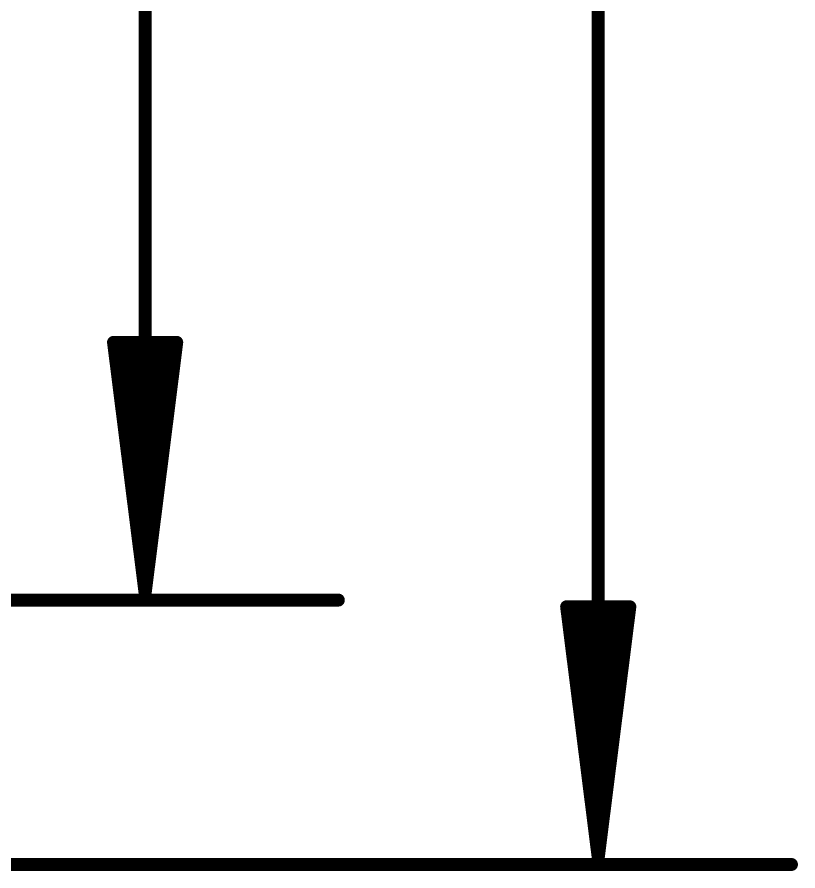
# Model space of a CAD drawing. Extents: x -9.1 to 30.1, y -12.8 to 22.4.
# Drawn here: x 22.27 to 30.15, y -4.19 to 4.42 of the extents above; entities that cross this region are included whole.
import ezdxf

# ---------------------------------------------------------------- set-up
doc = ezdxf.new("R2010")
doc.units = 0
doc.layers.add('47', color=253, linetype='CONTINUOUS')

msp = doc.modelspace()

# ---------------------------------------------------------------- linework, layer by layer
at = {"layer": '47', "const_width": 0.13}
for points in [[(28.1305, 18.6675), (28.1305, -4.0625)], [(23.5585, 16.1275), (23.5585, -1.3955)], [(23.5585, -1.3955), (23.2393, 1.1395)], [(23.2393, 1.1395), (23.8777, 1.1395)], [(23.5585, -1.3955), (23.2985, 1.1395)], [(23.5585, -1.3955), (23.4285, 1.1395)], [(23.8777, 1.1395), (23.5585, -1.3955)], [(23.6885, 1.1395), (23.5585, -1.3955)], [(23.8185, 1.1395), (23.5585, -1.3955)], [(17.7165, -1.4605), (25.5085, -1.4605)], [(28.1305, -4.0625), (27.8113, -1.5275)], [(27.8113, -1.5275), (28.4497, -1.5275)], [(28.1305, -4.0625), (27.8705, -1.5275)], [(28.1305, -4.0625), (28.0005, -1.5275)], [(28.4497, -1.5275), (28.1305, -4.0625)], [(28.2605, -1.5275), (28.1305, -4.0625)], [(28.3905, -1.5275), (28.1305, -4.0625)], [(20.2565, -4.1275), (30.0805, -4.1275)]]:
    msp.add_lwpolyline(points, dxfattribs=at)
at = {"layer": '47', "const_width": 0.065}
for points in [[(23.2715, 1.1436, 1), (23.207, 1.1354)], [(23.2393, 1.172, 1), (23.2393, 1.107)], [(23.3308, 1.1428, 1), (23.2662, 1.1362)], [(23.461, 1.1412, 1), (23.396, 1.1378)], [(23.721, 1.1378, 1), (23.656, 1.1412)], [(23.8508, 1.1362, 1), (23.7862, 1.1428)], [(23.91, 1.1354, 1), (23.8455, 1.1436)], [(23.8777, 1.107, 1), (23.8777, 1.172)], [(23.5263, -1.3914, 1), (23.5907, -1.3996)], [(23.5262, -1.3922, 1), (23.5908, -1.3988)], [(23.526, -1.3972, 1), (23.591, -1.3938)], [(23.526, -1.3938, 1), (23.591, -1.3972)], [(23.526, -1.3955, 1), (23.591, -1.3955)], [(23.5262, -1.3988, 1), (23.5908, -1.3922)], [(23.5263, -1.3996, 1), (23.5907, -1.3914)], [(25.5085, -1.493, 1), (25.5085, -1.428)], [(27.8435, -1.5234, 1), (27.779, -1.5316)], [(27.8113, -1.495, 1), (27.8113, -1.56)], [(27.9028, -1.5242, 1), (27.8382, -1.5308)], [(28.033, -1.5258, 1), (27.968, -1.5292)], [(28.293, -1.5292, 1), (28.228, -1.5258)], [(28.4228, -1.5308, 1), (28.3582, -1.5242)], [(28.482, -1.5316, 1), (28.4175, -1.5234)], [(28.4497, -1.56, 1), (28.4497, -1.495)], [(28.0983, -4.0584, 1), (28.1627, -4.0666)], [(28.0982, -4.0592, 1), (28.1628, -4.0658)], [(28.098, -4.0642, 1), (28.163, -4.0608)], [(28.098, -4.0608, 1), (28.163, -4.0642)], [(28.098, -4.0625, 1), (28.163, -4.0625)], [(28.0982, -4.0658, 1), (28.1628, -4.0592)], [(28.0983, -4.0666, 1), (28.1627, -4.0584)], [(30.0805, -4.16, 1), (30.0805, -4.095)]]:
    msp.add_lwpolyline(points, format="xyb", dxfattribs=at)

doc.saveas('drawing.dxf')
